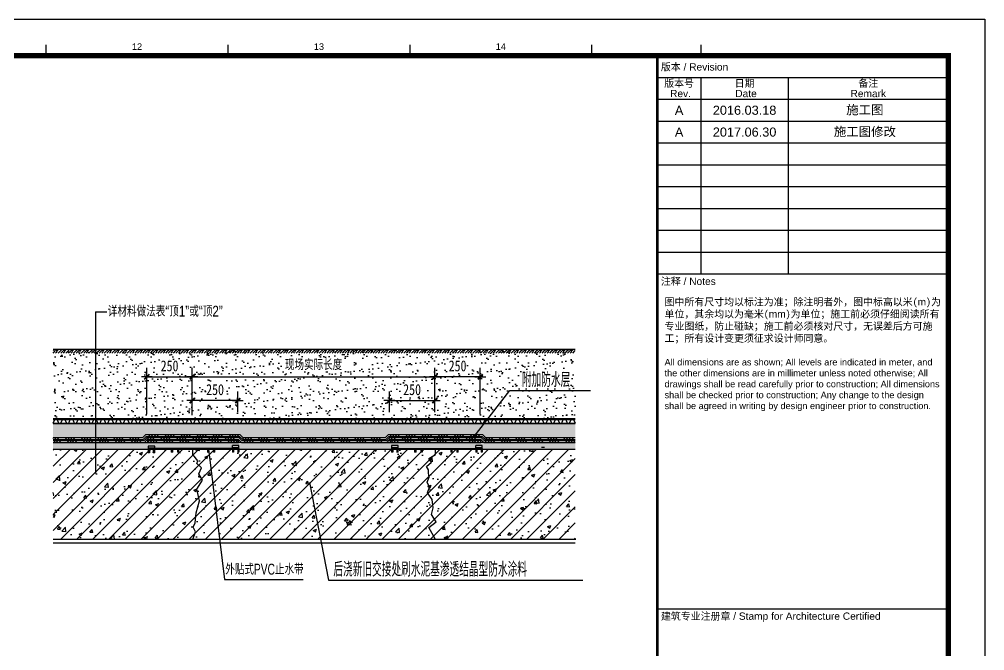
# Model space of a CAD drawing. Extents: x 447078 to 1776277, y 243534 to 519428.
# Drawn here: x 530508 to 535815, y 296332 to 299802 of the extents above; entities that cross this region are included whole.
import ezdxf
from ezdxf.enums import TextEntityAlignment as Align

# ---------------------------------------------------------------- set-up
doc = ezdxf.new("R2010")
doc.units = 0
doc.header["$LTSCALE"] = 1000
doc.header["$MEASUREMENT"] = 0
doc.layers.get('Defpoints').update_dxf_attribs({"color": 2, "lineweight": 15})
for name, color, linetype in [('DETL-THIN', 192, 'Continuous'), ('G-0-XREF', 2, 'Continuous'), ('GNRL-ANNO-DIMS', 3, 'Continuous'), ('HATH', 8, 'Continuous'), ('PUB-TEXT', 7, 'Continuous'), ('WALL-HATH', 251, 'Continuous'), ('WALL-SHER', 210, 'Continuous'), ('图框CCDI_B0GA1+0.00$0$G-ANNO-TEXT', 33, 'Continuous'), ('图框CCDI_B0GA1+0.00$0$G-BORD', 3, 'Continuous')]:
    doc.layers.add(name, color=color, linetype=linetype)
doc.styles.add('DIM_FONT', font='txt', dxfattribs={"width": 0.8})
doc.styles.add('ZJDZ', font='zjdz-s.shx', dxfattribs={"width": 0.7, "bigfont": 'zjdz.shx'})
doc.styles.add('图框CCDI_B0GA1+0.00$0$CCDI_T_G01', font='arial.ttf')
doc.styles.add('图框CCDI_B0GA1+0.00$0$Standard', font='txt')
doc.dimstyles.new('AXIS20', dxfattribs={"dimscale": 0.2, "dimtxt": 300, "dimasz": 1, "dimexe": 250, "dimexo": 300, "dimgap": 150, "dimtad": 1, "dimdec": 0, "dimzin": 0, "dimdsep": 46, "dimtxsty": 'DIM_FONT', "dimblk": '_DIMX', "dimblk1": '_DIMX', "dimblk2": '_DIMX', "dimcen": 0.09, "dimse1": 1, "dimse2": 1, "dimclrt": 7, "dimadec": 0, "dimazin": 0, "dimtfac": 1, "dimtdec": 0, "dimtix": 1, "dimtmove": 2, "dimatfit": 3, "dimldrblk": '_DIMX', "dimfxl": 1, "dimtolj": 1, "dimtzin": 0, "dimarcsym": 0})

# ---------------------------------------------------------------- blocks, each defined once
blk = doc.blocks.new('图框CCDI_B0GA1+0.00')
at = {"layer": '图框CCDI_B0GA1+0.00$0$G-BORD'}
blk.add_lwpolyline([(0, 59400), (84100, 59400), (84100, 0), (0, 0)], close=True, dxfattribs=at)
for points, const_width in [([(58300, 58400), (58300, 58700)], 35), ([(63300, 58400), (63300, 58700)], 35), ([(68300, 58400), (68300, 58700)], 35), ([(73300, 58400), (73300, 58700)], 35), ([(76300, 58400), (76300, 58700)], 35), ([(75100, 1000), (75100, 58400)], 70), ([(75100, 57800), (83100, 57800)], 35), ([(76300, 52400), (76300, 57800)], 35), ([(78700, 52400), (78700, 57800)], 35), ([(75100, 57200), (83100, 57200)], 35), ([(75100, 56600), (83100, 56600)], 35), ([(75100, 56000), (83100, 56000)], 35), ([(75100, 55400), (83100, 55400)], 35), ([(75100, 54800), (83100, 54800)], 35), ([(75100, 54200), (83100, 54200)], 35), ([(75100, 53600), (83100, 53600)], 35), ([(75100, 53000), (83100, 53000)], 35), ([(75100, 52400), (83100, 52400)], 35), ([(75100, 43200), (83100, 43200)], 35)]:
    blk.add_lwpolyline(points, dxfattribs=dict(at, const_width=const_width))
at = {"layer": '图框CCDI_B0GA1+0.00$0$G-BORD', "const_width": 140}
blk.add_lwpolyline([(3300, 58400), (83100, 58400), (83100, 1000), (3300, 1000)], close=True, dxfattribs=at)
at = {"layer": '图框CCDI_B0GA1+0.00$0$G-ANNO-TEXT', "style": '图框CCDI_B0GA1+0.00$0$CCDI_T_G01'}
for s, p in [('12', (60800, 58650)), ('13', (65800, 58650)), ('14', (70800, 58650))]:
    blk.add_text(s, height=180, dxfattribs=at).set_placement(p, align=Align.MIDDLE_CENTER)
at = {"layer": '图框CCDI_B0GA1+0.00$0$G-ANNO-TEXT'}
for s, insert, char_height, width, attachment_point, style in [('{\\fSimSun|b0|i0|c134|p54;版本} / Revision', (75200, 58080), 200, 7900, 4, '图框CCDI_B0GA1+0.00$0$CCDI_T_G01'), ('{\\fSimSun|b0|i0|c134|p2;施工图}', (80806, 56900), 250, 2400, 5, '图框CCDI_B0GA1+0.00$0$Standard'), ('A', (75700, 56900), 250, 1200, 5, '图框CCDI_B0GA1+0.00$0$CCDI_T_G01'), ('{\\fArial|b0|i0|c0|p34;2016.03.18}', (77500, 56900), 250, 2400, 5, '图框CCDI_B0GA1+0.00$0$Standard'), ('A', (75700, 56300), 250, 1200, 5, '图框CCDI_B0GA1+0.00$0$CCDI_T_G01'), ('{\\fArial|b0|i0|c0|p34;2017.06.30}', (77500, 56300), 250, 2400, 5, '图框CCDI_B0GA1+0.00$0$Standard'), ('{\\fSimSun|b0|i0|c134|p2;施工图修改}', (80806, 56300), 250, 2400, 5, '图框CCDI_B0GA1+0.00$0$Standard'), ('{\\fSimSun|b0|i0|c134|p54;注释} / {\\fArial|b0|i0|c238|p34;Notes}', (75200, 52300), 200, 7900, 1, '图框CCDI_B0GA1+0.00$0$CCDI_T_G01'), ('{\\fSimSun|b0|i0|c134|p54;图中所有尺寸均以标注为准；除注明者外，图中标高以米(\\fArial|b0|i0|c238|p34;m\\fSimSun|b0|i0|c134|p54;)为单位，其余均以为毫米(\\fArial|b0|i0|c238|p34;mm\\fSimSun|b0|i0|c134|p54;)为单位；施工前必须仔细阅读所有专业图纸，防止碰缺；施工前必须核对尺寸，无误差后方可施工；所有设计变更须征求设计师同意。\\P\\fSimSun|b1|i0|c134|p54;\\P\\fArial|b0|i0|c0|p34;\\H0.9x;All dimensions are as shown; All levels are indicated in meter, and the other dimensions are in millimeter unless noted otherwise; All drawings shall be read carefully prior to construction; All dimensions shall be checked prior to construction; Any change to the design shall be agreed in writing by design engineer prior to construction.}', (75300, 51736), 200, 7600, 1, '图框CCDI_B0GA1+0.00$0$CCDI_T_G01'), ('{\\fSimSun|b0|i0|c134|p54;建筑专业注册章} / Stamp for Architecture Certified', (75200, 43100), 200, 7900, 1, '图框CCDI_B0GA1+0.00$0$CCDI_T_G01')]:
    blk.add_mtext(s, dxfattribs=dict(at, insert=insert, char_height=char_height, width=width, attachment_point=attachment_point, style=style))
at = {"layer": '图框CCDI_B0GA1+0.00$0$G-ANNO-TEXT', "char_height": 200, "attachment_point": 5, "line_spacing_factor": 0.84, "style": '图框CCDI_B0GA1+0.00$0$CCDI_T_G01'}
for s, insert, width in [('{\\fSimSun|b0|i0|c134|p54;版本号\\P} Rev.', (75700, 57500), 1200), ('{\\fSimSun|b0|i0|c134|p54;日期\\P} Date', (77500, 57500), 2400), ('{\\fSimSun|b0|i0|c134|p54;备注\\P}Remark', (80900, 57500), 4400)]:
    blk.add_mtext(s, dxfattribs=dict(at, insert=insert, width=width))
blk = doc.blocks.new('_DIMX')
blk.add_line((-150, 0), (150, 0))
at = {"const_width": 50}
blk.add_lwpolyline([(-70, -70), (70, 70)], dxfattribs=at)
blk = doc.blocks.new('*D3610')
at = {"layer": 'Defpoints', "color": 0}
for p in [(532792, 297836.7), (532792, 297598.7), (533042, 297571.6)]:
    blk.add_point(p, dxfattribs=at)
at = {"layer": 'GNRL-ANNO-DIMS', "color": 0, "lineweight": -2}
for p, q in [((532792, 297658.7), (532792, 297886.7)), ((533042, 297631.6), (533042, 297886.7)), ((533041.8, 297836.7), (532792.2, 297836.7))]:
    blk.add_line(p, q, dxfattribs=at)
at = {"layer": 'GNRL-ANNO-DIMS', "color": 0, "lineweight": -2, "xscale": 0.2, "yscale": 0.2, "zscale": 0.2, "rotation": 180}
blk.add_blockref('_DIMX', (532792, 297836.7), dxfattribs=at)
at = {"layer": 'GNRL-ANNO-DIMS', "color": 0, "lineweight": -2, "xscale": 0.2, "yscale": 0.2, "zscale": 0.2}
blk.add_blockref('_DIMX', (533042, 297836.7), dxfattribs=at)
at = {"layer": 'GNRL-ANNO-DIMS', "color": 7, "insert": (532917, 297896.7), "char_height": 60, "attachment_point": 5, "style": 'DIM_FONT'}
blk.add_mtext('\\A1;250', dxfattribs=at)
blk = doc.blocks.new('*D3611')
at = {"layer": 'Defpoints', "color": 0}
for p in [(531458.7, 297706.1), (531458.7, 297583.5), (531708.7, 297583.5)]:
    blk.add_point(p, dxfattribs=at)
at = {"layer": 'GNRL-ANNO-DIMS', "color": 0, "lineweight": -2}
for p, q in [((531458.7, 297643.5), (531458.7, 297756.1)), ((531708.7, 297643.5), (531708.7, 297756.1)), ((531708.5, 297706.1), (531458.9, 297706.1))]:
    blk.add_line(p, q, dxfattribs=at)
at = {"layer": 'GNRL-ANNO-DIMS', "color": 0, "lineweight": -2, "xscale": 0.2, "yscale": 0.2, "zscale": 0.2, "rotation": 180}
blk.add_blockref('_DIMX', (531458.7, 297706.1), dxfattribs=at)
at = {"layer": 'GNRL-ANNO-DIMS', "color": 0, "lineweight": -2, "xscale": 0.2, "yscale": 0.2, "zscale": 0.2}
blk.add_blockref('_DIMX', (531708.7, 297706.1), dxfattribs=at)
at = {"layer": 'GNRL-ANNO-DIMS', "color": 7, "insert": (531583.7, 297766.1), "char_height": 60, "attachment_point": 5, "style": 'DIM_FONT'}
blk.add_mtext('\\A1;250', dxfattribs=at)
blk = doc.blocks.new('*D3612')
at = {"layer": 'Defpoints', "color": 0}
for p in [(531458.7, 297836.7), (531458.7, 297598.7), (531208.7, 297571.6)]:
    blk.add_point(p, dxfattribs=at)
at = {"layer": 'GNRL-ANNO-DIMS', "color": 0, "lineweight": -2}
for p, q in [((531208.7, 297631.6), (531208.7, 297886.7)), ((531458.7, 297658.7), (531458.7, 297886.7)), ((531208.9, 297836.7), (531458.5, 297836.7))]:
    blk.add_line(p, q, dxfattribs=at)
at = {"layer": 'GNRL-ANNO-DIMS', "color": 0, "lineweight": -2, "xscale": 0.2, "yscale": 0.2, "zscale": 0.2, "rotation": 180}
blk.add_blockref('_DIMX', (531208.7, 297836.7), dxfattribs=at)
at = {"layer": 'GNRL-ANNO-DIMS', "color": 0, "lineweight": -2, "xscale": 0.2, "yscale": 0.2, "zscale": 0.2}
blk.add_blockref('_DIMX', (531458.7, 297836.7), dxfattribs=at)
at = {"layer": 'GNRL-ANNO-DIMS', "color": 7, "insert": (531333.7, 297896.7), "char_height": 60, "attachment_point": 5, "style": 'DIM_FONT'}
blk.add_mtext('\\A1;250', dxfattribs=at)
blk = doc.blocks.new('*D3613')
at = {"layer": 'Defpoints', "color": 0}
for p in [(532792, 297706.1), (532542, 297583.5), (532792, 297583.5)]:
    blk.add_point(p, dxfattribs=at)
at = {"layer": 'GNRL-ANNO-DIMS', "color": 0, "lineweight": -2}
for p, q in [((532542, 297643.5), (532542, 297756.1)), ((532792, 297643.5), (532792, 297756.1)), ((532542.2, 297706.1), (532791.8, 297706.1))]:
    blk.add_line(p, q, dxfattribs=at)
at = {"layer": 'GNRL-ANNO-DIMS', "color": 0, "lineweight": -2, "xscale": 0.2, "yscale": 0.2, "zscale": 0.2, "rotation": 180}
blk.add_blockref('_DIMX', (532542, 297706.1), dxfattribs=at)
at = {"layer": 'GNRL-ANNO-DIMS', "color": 0, "lineweight": -2, "xscale": 0.2, "yscale": 0.2, "zscale": 0.2}
blk.add_blockref('_DIMX', (532792, 297706.1), dxfattribs=at)
at = {"layer": 'GNRL-ANNO-DIMS', "color": 7, "insert": (532667, 297766.1), "char_height": 60, "attachment_point": 5, "style": 'DIM_FONT'}
blk.add_mtext('\\A1;250', dxfattribs=at)
blk = doc.blocks.new('*D3614')
at = {"layer": 'Defpoints', "color": 0}
for p in [(532792, 297836.7), (532792, 297588.7), (531458.7, 297565.7)]:
    blk.add_point(p, dxfattribs=at)
at = {"layer": 'GNRL-ANNO-DIMS', "color": 0, "lineweight": -2}
for p, q in [((531458.7, 297625.7), (531458.7, 297886.7)), ((532792, 297648.7), (532792, 297886.7)), ((531458.9, 297836.7), (532791.8, 297836.7))]:
    blk.add_line(p, q, dxfattribs=at)
at = {"layer": 'GNRL-ANNO-DIMS', "color": 0, "lineweight": -2, "xscale": 0.2, "yscale": 0.2, "zscale": 0.2, "rotation": 180}
blk.add_blockref('_DIMX', (531458.7, 297836.7), dxfattribs=at)
at = {"layer": 'GNRL-ANNO-DIMS', "color": 0, "lineweight": -2, "xscale": 0.2, "yscale": 0.2, "zscale": 0.2}
blk.add_blockref('_DIMX', (532792, 297836.7), dxfattribs=at)
at = {"layer": 'GNRL-ANNO-DIMS', "color": 7, "insert": (532125.4, 297903.3), "char_height": 60, "attachment_point": 5, "style": 'ZJDZ'}
blk.add_mtext('\\A1;现场实际长度', dxfattribs=at)
blk = doc.blocks.new('$LinePat$自然土壤')
at = {"color": 0}
for p, q in [((0, -90), (71, -19)), ((0, -300), (211, -89)), ((210, -300), (286, -224)), ((420, -300), (630, -90))]:
    blk.add_line(p, q, dxfattribs=at)
for points in [[(0, 0), (630, 0), (168, -45), (462, -45)], [(168, -45), (462, -45), (252, -132), (378, -132)], [(252, -132), (378, -132), (315, -300)]]:
    blk.add_solid(points, dxfattribs=at)

msp = doc.modelspace()

# ---------------------------------------------------------------- hatches: boundary and pattern name
at = {"layer": 'HATH'}
h = msp.add_hatch(dxfattribs=at)
h.set_pattern_fill('ANSI34', color=256, scale=83.333333, style=0)
h.set_pattern_definition([(45, (-1097694.57, -95116.95), (-44.1941738, 44.1941738), []), (45, (-1097679.836, -95116.95), (-44.1941738, 44.1941738), []), (45, (-1097665.105, -95116.95), (-44.1941738, 44.1941738), []), (45, (-1097650.373, -95116.95), (-44.1941738, 44.1941738), [])])
h.paths.add_polyline_path([(533564.3, 297500.9), (533072.4, 297500.9), (533055.9, 297517.6), (532828.6, 297517.6), (532820.3, 297509.3), (533052.4, 297509.3), (533068.9, 297492.6), (533564.3, 297492.6)])
h.paths.add_polyline_path([(532828.6, 297517.6), (532535.1, 297517.6), (532518.5, 297500.9), (531739.1, 297500.9), (531722.5, 297517.6), (531201.8, 297517.6), (531185, 297500.9), (530693.3, 297500.9), (530693.3, 297492.6), (531188.5, 297492.6), (531205.3, 297509.3), (531719, 297509.3), (531735.7, 297492.6), (532521.9, 297492.6), (532538.6, 297509.3), (532820.3, 297509.3)])
h = msp.add_hatch(dxfattribs=at)
h.set_pattern_fill('ANSI34', color=256, scale=83.333333, style=0)
h.set_pattern_definition([(315, (480437.55, 279316.02), (-44.194174, -44.194174), []), (315, (480452.28, 279316.02), (-44.194174, -44.194174), []), (315, (480467.014, 279316.02), (-44.194174, -44.194174), []), (315, (480481.746, 279316.02), (-44.194174, -44.194174), [])])
h.paths.add_polyline_path([(532545.5, 297484.3), (532545.5, 297475.9), (533045.5, 297475.9), (533045.5, 297484.3)], flags=16)
h.paths.add_polyline_path([(531712.1, 297484.3), (531212.1, 297484.3), (531212.1, 297475.9), (531712.1, 297475.9)], flags=16)
h.paths.add_polyline_path([(531712.1, 297492.6), (531728.8, 297475.9), (532528.8, 297475.9), (532545.5, 297492.6), (533045.5, 297492.6), (533062, 297475.9), (533564.3, 297475.9), (533564.3, 297484.3), (533065.5, 297484.3), (533048.9, 297500.9), (532542, 297500.9), (532525.4, 297484.3), (531732.2, 297484.3), (531715.6, 297500.9), (531208.7, 297500.9), (531191.9, 297484.3), (530693.3, 297484.3), (530693.3, 297475.9), (531195.3, 297475.9), (531212.1, 297492.6)])
h = msp.add_hatch(dxfattribs=at)
h.set_pattern_fill('AR-SAND', color=256, scale=33.333333, style=0)
h.set_pattern_definition([(37.5, (475401.7, 315337.495), (-2.09978, 64.22746), [0, -50.666667, 0, -56.666667, 0, -54.166667]), (7.5, (475401.7, 315337.495), (58.99256, 94.07154), [0, -27.333333, 0, -45.666667, 0, -17.5]), (327.5, (475360.7, 315337.495), (103.80473, 0.188635), [0, -16.666667, 0, -60, 0, -78.333333]), (317.5, (475360.7, 315337.495), (100.20422, 29.25585), [0, -8.333333, 0, -39.333333, 0, -45])])
h.paths.add_polyline_path([(533564.3, 297475.9), (533062, 297475.9), (533045.5, 297475.9), (532545.5, 297475.9), (532528.8, 297475.9), (531728.8, 297475.9), (531712.1, 297475.9), (531212.1, 297475.9), (531195.3, 297475.9), (530693.3, 297475.9), (530693.3, 297442.6), (533564.3, 297442.6)])
h = msp.add_hatch(color=256, dxfattribs=at)
h.paths.add_polyline_path([(531215.3, 297459.6), (531215.3, 297442.6), (531252.2, 297442.6), (531252.2, 297459.6)])
h.paths.add_polyline_path([(531679.6, 297459.6), (531679.6, 297442.6), (531714.6, 297442.6), (531714.6, 297459.6)])
for points in [[(531215.3, 297439.5), (531252.2, 297439.5), (531252.2, 297448.7), (531215.3, 297448.7)], [(531679.6, 297442.6), (531714.6, 297442.6), (531714.6, 297451.8), (531679.6, 297451.8)], [(532553.3, 297442.3), (532590.1, 297442.3), (532590.1, 297451.5), (532553.3, 297451.5)], [(533017.5, 297442.3), (533052.5, 297442.3), (533052.5, 297451.5), (533017.5, 297451.5)]]:
    msp.add_hatch(color=256, dxfattribs=at).paths.add_polyline_path(points)
h = msp.add_hatch(color=256, dxfattribs=at)
h.paths.add_polyline_path([(532553.3, 297459.2), (532553.3, 297442.3), (532590.1, 297442.3), (532590.1, 297459.2)])
h.paths.add_polyline_path([(533017.5, 297459.2), (533017.5, 297442.3), (533052.5, 297442.3), (533052.5, 297459.2)])
at = {"layer": 'WALL-HATH'}
h = msp.add_hatch(dxfattribs=at)
h.set_pattern_fill('AR-SAND', color=256, scale=30, style=0)
h.set_pattern_definition([(37.5, (146189.86, 386514.93), (-2.400047, 73.411986), [0, -57.912, 0, -64.77, 0, -61.9125]), (7.5, (146189.86, 386514.93), (67.428492, 107.523765), [0, -31.242, 0, -52.197, 0, -20.0025]), (327.5, (146142.996, 386514.93), (118.648856, 0.215578), [0, -19.05, 0, -68.58, 0, -89.535]), (317.5, (146143, 386514.93), (114.533468, 33.439398), [0, -9.525, 0, -44.958, 0, -51.435])])
h.paths.add_polyline_path([(530699.4, 297986.6), (530693.3, 297980.6), (530693.3, 297607.6), (533564.3, 297607.6), (533564.3, 297986.6)])
h = msp.add_hatch(dxfattribs=at)
h.set_pattern_fill('混凝土', color=256, scale=10, style=0)
h.set_pattern_definition([(50, (146189.86, 386514.93), (71.726018, -6.2752135), [7.5, -82.5]), (355, (146189.86, 386514.93), (-13.875133, 75.219213), [6, -66]), (100.4514, (146195.836, 386514.41), (57.850938, 68.943954), [6.374019, -70.114211]), (46.1842, (146189.86, 386534.93), (106.724105, -16.551901), [11.25, -123.75]), (96.6356, (146198.75, 386533.55), (93.46627, 97.411787), [9.56103, -105.1713]), (351.1842, (146189.86, 386534.93), (93.466195, 97.41186), [9, -99]), (21, (146199.86, 386529.93), (59.690705, -40.261889), [7.5, -82.5]), (326, (146199.86, 386529.93), (24.331533, 72.515005), [6, -66]), (71.4514, (146204.83, 386526.58), (84.022263, 32.25305), [6.374019, -70.114211]), (37.5, (146189.86, 386514.933), (1.2159855, 33.2893854), [0, -65.2, 0, -67, 0, -66.25]), (7.5, (146189.86, 386514.933), (26.3069537, 39.4411712), [0, -38.2, 0, -63.7, 0, -25.25]), (327.5, (146167.56, 386514.933), (53.3822436, -2.2554872), [0, -25, 0, -78, 0, -103.5]), (317.5, (146157.56, 386514.933), (58.318617, 10.010498), [0, -32.5, 0, -51.8, 0, -73.5])])
h.paths.add_polyline_path([(532518.5, 297500.9), (532535.1, 297517.6), (533055.9, 297517.6), (533072.4, 297500.9), (533564.3, 297500.9), (533564.3, 297577.6), (530693.3, 297577.6), (530693.3, 297500.9), (531185, 297500.9), (531201.8, 297517.6), (531722.5, 297517.6), (531739.1, 297500.9)])
h = msp.add_hatch(dxfattribs=at)
h.set_pattern_fill('钢筋混凝土', color=256, scale=25, style=0)
h.set_pattern_definition([(45, (146189.86, 386514.93), (-44.194174, 44.194174), []), (50, (146189.86, 386514.93), (179.315046, -15.688034), [18.75, -206.25]), (355, (146189.86, 386514.93), (-34.68783, 188.04803), [15, -165]), (100.4514, (146204.8, 386513.63), (144.627345, 172.359886), [15.93505, -175.28553]), (46.1842, (146189.86, 386564.93), (266.81026, -41.37975), [28.125, -309.375]), (96.6356, (146212.1, 386561.48), (233.66568, 243.52947), [23.90257, -262.92825]), (351.1842, (146189.86, 386564.93), (233.66549, 243.52965), [22.5, -247.5]), (21, (146214.86, 386552.43), (149.226763, -100.65472), [18.75, -206.25]), (326, (146214.86, 386552.43), (60.82883, 181.28751), [15, -165]), (71.4514, (146227.3, 386544.04), (210.05566, 80.632624), [15.93505, -175.28553]), (37.5, (146189.86, 386514.93), (3.039964, 83.223463), [0, -163, 0, -167.5, 0, -165.625]), (7.5, (146189.86, 386514.93), (65.767384, 98.602928), [0, -95.5, 0, -159.25, 0, -63.125]), (327.5, (146134.11, 386514.93), (133.455609, -5.638718), [0, -62.5, 0, -195, 0, -258.75]), (317.5, (146109.11, 386514.93), (145.796542, 25.026246), [0, -81.25, 0, -129.5, 0, -183.75])])
h.paths.add_polyline_path([(531499, 297154.5), (531484, 297219.5), (531514, 297269.6), (531494, 297304.6), (531509.4, 297337), (531484, 297359.6), (531489.3, 297375.9), (531462.1, 297409.3), (531462.1, 297440.1), (531383.6, 297440.1), (531383.6, 297425.1), (531384.1, 297425.1), (531384.1, 297422.5), (531376.6, 297422.5), (531376.6, 297425.1), (531377.1, 297425.1), (531377.1, 297440.1), (531350.3, 297440.1), (531350.3, 297425.1), (531350.8, 297425.1), (531350.8, 297422.5), (531342.6, 297422.5), (531342.6, 297425.1), (531343.1, 297425.1), (531343.1, 297440.1), (531251.4, 297440.1), (531251.4, 297422), (531252, 297422), (531252, 297419.5), (531243.7, 297419.5), (531243.7, 297422), (531244.2, 297422), (531244.2, 297440.1), (531223.3, 297440.1), (531223.3, 297422), (531223.8, 297422), (531223.8, 297419.5), (531215.9, 297419.5), (531215.9, 297422), (531216.4, 297422), (531216.4, 297440.1), (530693.3, 297440.1), (530693.3, 296945.1), (531463, 296945.1), (531476.9, 296984.2), (531464.2, 297010), (531474.2, 297034), (531479, 297089.5)])
h.paths.add_polyline_path([(532777.4, 297162.6), (532752.4, 297199), (532762.2, 297230.9), (532750.1, 297258.1), (532761.5, 297285.3), (532757.4, 297308), (532757.8, 297325.4), (532746.2, 297344.5), (532773.8, 297368.5), (532759.6, 297387.2), (532795.5, 297409.3), (532795.5, 297440.1), (532721.5, 297440.1), (532721.5, 297424.7), (532722.1, 297424.7), (532722.1, 297422.2), (532714.6, 297422.2), (532714.6, 297424.7), (532715.1, 297424.7), (532715.1, 297440.1), (532688.2, 297440.1), (532688.2, 297424.7), (532688.7, 297424.7), (532688.7, 297422.2), (532680.5, 297422.2), (532680.5, 297424.7), (532681, 297424.7), (532681, 297440.1), (532589.4, 297440.1), (532589.4, 297424.7), (532589.9, 297424.7), (532589.9, 297422.2), (532581.7, 297422.2), (532581.7, 297424.7), (532582.2, 297424.7), (532582.2, 297440.1), (532561.3, 297440.1), (532561.3, 297424.7), (532561.8, 297424.7), (532561.8, 297422.2), (532553.9, 297422.2), (532553.9, 297424.7), (532554.4, 297424.7), (532554.4, 297440.1), (531714.6, 297440.1), (531714.6, 297425.1), (531715.1, 297425.1), (531715.1, 297422.5), (531708.8, 297422.5), (531708.8, 297425.1), (531709.3, 297425.1), (531709.3, 297440.1), (531685.4, 297440.1), (531685.4, 297425.1), (531685.9, 297425.1), (531685.9, 297422.5), (531679.1, 297422.5), (531679.1, 297425.1), (531679.6, 297425.1), (531679.6, 297440.1), (531581.2, 297440.1), (531581.2, 297425.1), (531581.7, 297425.1), (531581.7, 297422.5), (531574.3, 297422.5), (531574.3, 297425.1), (531574.8, 297425.1), (531574.8, 297440.1), (531547.9, 297440.1), (531547.9, 297425.1), (531548.4, 297425.1), (531548.4, 297422.5), (531541.2, 297422.5), (531541.2, 297425.1), (531541.7, 297425.1), (531541.7, 297440.1), (531462.1, 297440.1), (531462.1, 297409.3), (531489.3, 297375.9), (531484, 297359.6), (531509.4, 297337), (531494, 297304.6), (531514, 297269.6), (531484, 297219.5), (531499, 297154.5), (531479, 297089.5), (531474.2, 297034), (531464.2, 297010), (531476.9, 296984.2), (531463, 296945.1), (532794.1, 296945.1), (532759.2, 297008.2), (532800.1, 297040), (532772.8, 297080.9), (532781.9, 297117.2)])
h.paths.add_polyline_path([(533564.3, 297440.1), (533052.5, 297440.1), (533052.5, 297424.7), (533053, 297424.7), (533053, 297422.2), (533046.7, 297422.2), (533046.7, 297424.7), (533047.2, 297424.7), (533047.2, 297440.1), (533023.3, 297440.1), (533023.3, 297424.7), (533023.8, 297424.7), (533023.8, 297422.2), (533017, 297422.2), (533017, 297424.7), (533017.5, 297424.7), (533017.5, 297440.1), (532919.2, 297440.1), (532919.2, 297424.7), (532919.7, 297424.7), (532919.7, 297422.2), (532912.2, 297422.2), (532912.2, 297424.7), (532912.7, 297424.7), (532912.7, 297440.1), (532885.8, 297440.1), (532885.8, 297424.7), (532886.4, 297424.7), (532886.4, 297422.2), (532879.1, 297422.2), (532879.1, 297424.7), (532879.6, 297424.7), (532879.6, 297440.1), (532795.5, 297440.1), (532795.5, 297409.3), (532759.6, 297387.2), (532773.8, 297368.5), (532746.2, 297344.5), (532757.8, 297325.4), (532757.4, 297308), (532761.5, 297285.3), (532750.1, 297258.1), (532762.2, 297230.9), (532752.4, 297199), (532777.4, 297162.6), (532781.9, 297117.2), (532772.8, 297080.9), (532800.1, 297040), (532759.2, 297008.2), (532794.1, 296945.1), (533564.3, 296945.1)])

# ---------------------------------------------------------------- linework, layer by layer
at = {"layer": 'DETL-THIN'}
for p, q in [((533564.3, 297986.6), (530693.3, 297986.6)), ((533564.3, 297577.6), (530693.3, 297577.6)), ((531191.9, 297484.3), (530693.3, 297484.3)), ((530693.3, 297475.9), (531195.3, 297475.9)), ((531208.7, 297500.9), (531191.9, 297484.3)), ((531195.3, 297475.9), (531212.1, 297492.6)), ((531195.3, 297475.9), (531212.1, 297475.9)), ((531715.6, 297500.9), (531208.7, 297500.9)), ((531212.1, 297492.6), (531712.1, 297492.6)), ((531712.1, 297492.6), (531728.8, 297475.9)), ((531728.8, 297475.9), (531712.1, 297475.9)), ((531732.2, 297484.3), (531715.6, 297500.9)), ((531728.8, 297475.9), (532528.8, 297475.9)), ((532525.4, 297484.3), (531732.2, 297484.3)), ((532528.8, 297475.9), (532545.5, 297475.9)), ((533048.9, 297500.9), (532542, 297500.9)), ((532545.5, 297492.6), (533045.5, 297492.6)), ((533045.5, 297492.6), (533062, 297475.9)), ((533062, 297475.9), (533045.5, 297475.9)), ((533065.5, 297484.3), (533048.9, 297500.9)), ((533062, 297475.9), (533564.3, 297475.9)), ((533564.3, 297484.3), (533065.5, 297484.3)), ((531252.2, 297456.5), (531215.3, 297456.5)), ((531215.3, 297456.5), (531215.3, 297439.5)), ((531215.9, 297422), (531216.4, 297422)), ((531215.9, 297421.1), (531215.9, 297422)), ((531216.4, 297421.1), (531215.9, 297421.1)), ((531216.4, 297439.5), (531216.4, 297422)), ((531216.4, 297421.1), (531216.4, 297419.5)), ((531223.3, 297419.5), (531216.4, 297419.5)), ((531223.3, 297439.5), (531223.3, 297422)), ((531223.8, 297422), (531223.3, 297422)), ((531223.3, 297421.1), (531223.3, 297419.5)), ((531223.3, 297421.1), (531223.8, 297421.1)), ((531223.8, 297421.1), (531223.8, 297422)), ((531243.7, 297422), (531244.2, 297422)), ((531243.7, 297421.1), (531243.7, 297422)), ((531244.2, 297421.1), (531243.7, 297421.1)), ((531244.2, 297439.5), (531244.2, 297422)), ((531244.2, 297421.1), (531244.2, 297419.5)), ((531251.4, 297419.5), (531244.2, 297419.5)), ((531251.4, 297439.5), (531251.4, 297422)), ((531252, 297422), (531251.4, 297422)), ((531251.4, 297421.1), (531252, 297421.1)), ((531251.4, 297421.1), (531251.4, 297419.5)), ((531252, 297421.1), (531252, 297422)), ((531252.2, 297438), (531252.2, 297456.5)), ((531342.6, 297424.2), (531342.6, 297425.1)), ((531342.6, 297425.1), (531343.1, 297425.1)), ((531343.1, 297424.2), (531342.6, 297424.2)), ((531343.1, 297442.6), (531343.1, 297425.1)), ((531343.1, 297424.2), (531343.1, 297422.5)), ((531350.3, 297422.5), (531343.1, 297422.5)), ((531350.8, 297425.1), (531350.3, 297425.1)), ((531350.3, 297424.2), (531350.3, 297422.5)), ((531350.3, 297424.2), (531350.8, 297424.2)), ((531350.8, 297424.2), (531350.8, 297425.1)), ((531376.6, 297425.1), (531377.1, 297425.1)), ((531376.6, 297424.2), (531376.6, 297425.1)), ((531377.1, 297424.2), (531376.6, 297424.2)), ((531377.1, 297442.6), (531377.1, 297425.1)), ((531377.1, 297424.2), (531377.1, 297422.5)), ((531383.6, 297422.5), (531377.1, 297422.5)), ((531383.6, 297442.6), (531383.6, 297425.1)), ((531384.1, 297425.1), (531383.6, 297425.1)), ((531383.6, 297424.2), (531384.1, 297424.2)), ((531383.6, 297424.2), (531383.6, 297422.5)), ((531384.1, 297424.2), (531384.1, 297425.1)), ((531541.2, 297425.1), (531541.7, 297425.1)), ((531541.2, 297424.2), (531541.2, 297425.1)), ((531541.7, 297424.2), (531541.2, 297424.2)), ((531541.7, 297442.6), (531541.7, 297425.1)), ((531541.7, 297424.2), (531541.7, 297422.5)), ((531547.9, 297422.5), (531541.7, 297422.5)), ((531547.9, 297442.6), (531547.9, 297425.1)), ((531548.4, 297425.1), (531547.9, 297425.1)), ((531547.9, 297424.2), (531548.4, 297424.2)), ((531547.9, 297424.2), (531547.9, 297422.5)), ((531548.4, 297424.2), (531548.4, 297425.1)), ((531574.3, 297425.1), (531574.8, 297425.1)), ((531574.3, 297424.2), (531574.3, 297425.1)), ((531574.8, 297424.2), (531574.3, 297424.2)), ((531574.8, 297442.6), (531574.8, 297425.1)), ((531574.8, 297424.2), (531574.8, 297422.5)), ((531581.2, 297422.5), (531574.8, 297422.5)), ((531581.2, 297442.6), (531581.2, 297425.1)), ((531581.7, 297425.1), (531581.2, 297425.1)), ((531581.2, 297424.2), (531581.2, 297422.5)), ((531581.2, 297424.2), (531581.7, 297424.2)), ((531581.7, 297424.2), (531581.7, 297425.1)), ((531679.1, 297425.1), (531679.6, 297425.1)), ((531679.1, 297424.2), (531679.1, 297425.1)), ((531679.6, 297424.2), (531679.1, 297424.2)), ((531714.6, 297459.6), (531679.6, 297459.6)), ((531679.6, 297441.3), (531679.6, 297459.6)), ((531679.6, 297442.6), (531679.6, 297425.1)), ((531679.6, 297424.2), (531679.6, 297422.5)), ((531685.4, 297422.5), (531679.6, 297422.5)), ((531685.4, 297442.6), (531685.4, 297425.1)), ((531685.9, 297425.1), (531685.4, 297425.1)), ((531685.4, 297424.2), (531685.9, 297424.2)), ((531685.4, 297424.2), (531685.4, 297422.5)), ((531685.9, 297424.2), (531685.9, 297425.1)), ((531708.8, 297425.1), (531709.3, 297425.1)), ((531708.8, 297424.2), (531708.8, 297425.1)), ((531709.3, 297424.2), (531708.8, 297424.2)), ((531709.3, 297442.6), (531709.3, 297425.1)), ((531709.3, 297424.2), (531709.3, 297422.5)), ((531714.6, 297422.5), (531709.3, 297422.5)), ((531714.6, 297442.6), (531714.6, 297459.6)), ((531714.6, 297442.6), (531714.6, 297425.1)), ((531715.1, 297425.1), (531714.6, 297425.1)), ((531714.6, 297424.2), (531714.6, 297422.5)), ((531714.6, 297424.2), (531715.1, 297424.2)), ((531715.1, 297424.2), (531715.1, 297425.1)), ((532590.1, 297459.2), (532553.3, 297459.2)), ((532553.3, 297459.2), (532553.3, 297442.3)), ((532553.9, 297424.7), (532554.4, 297424.7)), ((532553.9, 297423.9), (532553.9, 297424.7)), ((532554.4, 297423.9), (532553.9, 297423.9)), ((532554.4, 297442.3), (532554.4, 297424.7)), ((532554.4, 297423.9), (532554.4, 297422.2)), ((532561.3, 297422.2), (532554.4, 297422.2)), ((532561.3, 297442.3), (532561.3, 297424.7)), ((532561.8, 297424.7), (532561.3, 297424.7)), ((532561.3, 297423.9), (532561.3, 297422.2)), ((532561.3, 297423.9), (532561.8, 297423.9)), ((532561.8, 297423.9), (532561.8, 297424.7)), ((532581.7, 297424.7), (532582.2, 297424.7)), ((532581.7, 297423.9), (532581.7, 297424.7)), ((532582.2, 297423.9), (532581.7, 297423.9)), ((532582.2, 297442.3), (532582.2, 297424.7)), ((532582.2, 297423.9), (532582.2, 297422.2)), ((532589.4, 297422.2), (532582.2, 297422.2)), ((532589.4, 297442.3), (532589.4, 297424.7)), ((532589.9, 297424.7), (532589.4, 297424.7)), ((532589.4, 297423.9), (532589.9, 297423.9)), ((532589.4, 297423.9), (532589.4, 297422.2)), ((532589.9, 297423.9), (532589.9, 297424.7)), ((532590.1, 297440.7), (532590.1, 297459.2)), ((532680.5, 297423.9), (532680.5, 297424.7)), ((532680.5, 297424.7), (532681, 297424.7)), ((532681, 297423.9), (532680.5, 297423.9)), ((532681, 297442.3), (532681, 297424.7)), ((532681, 297423.9), (532681, 297422.2)), ((532688.2, 297422.2), (532681, 297422.2)), ((532688.7, 297424.7), (532688.2, 297424.7)), ((532688.2, 297423.9), (532688.2, 297422.2)), ((532688.2, 297423.9), (532688.7, 297423.9)), ((532688.7, 297423.9), (532688.7, 297424.7)), ((532714.6, 297424.7), (532715.1, 297424.7)), ((532714.6, 297423.9), (532714.6, 297424.7)), ((532715.1, 297423.9), (532714.6, 297423.9)), ((532715.1, 297442.3), (532715.1, 297424.7)), ((532715.1, 297423.9), (532715.1, 297422.2)), ((532721.5, 297422.2), (532715.1, 297422.2)), ((532721.5, 297442.3), (532721.5, 297424.7)), ((532722.1, 297424.7), (532721.5, 297424.7)), ((532721.5, 297423.9), (532722.1, 297423.9)), ((532721.5, 297423.9), (532721.5, 297422.2)), ((532722.1, 297423.9), (532722.1, 297424.7)), ((532879.1, 297424.7), (532879.6, 297424.7)), ((532879.1, 297423.9), (532879.1, 297424.7)), ((532879.6, 297423.9), (532879.1, 297423.9)), ((532879.6, 297442.3), (532879.6, 297424.7)), ((532879.6, 297423.9), (532879.6, 297422.2)), ((532885.8, 297422.2), (532879.6, 297422.2)), ((532885.8, 297442.3), (532885.8, 297424.7)), ((532886.4, 297424.7), (532885.8, 297424.7)), ((532885.8, 297423.9), (532886.4, 297423.9)), ((532885.8, 297423.9), (532885.8, 297422.2)), ((532886.4, 297423.9), (532886.4, 297424.7)), ((532912.2, 297424.7), (532912.7, 297424.7)), ((532912.2, 297423.9), (532912.2, 297424.7)), ((532912.7, 297423.9), (532912.2, 297423.9)), ((532912.7, 297442.3), (532912.7, 297424.7)), ((532912.7, 297423.9), (532912.7, 297422.2)), ((532919.2, 297422.2), (532912.7, 297422.2)), ((532919.2, 297442.3), (532919.2, 297424.7)), ((532919.7, 297424.7), (532919.2, 297424.7)), ((532919.2, 297423.9), (532919.2, 297422.2)), ((532919.2, 297423.9), (532919.7, 297423.9)), ((532919.7, 297423.9), (532919.7, 297424.7)), ((533017, 297424.7), (533017.5, 297424.7)), ((533017, 297423.9), (533017, 297424.7)), ((533017.5, 297423.9), (533017, 297423.9)), ((533052.5, 297459.2), (533017.5, 297459.2)), ((533017.5, 297441), (533017.5, 297459.2)), ((533017.5, 297442.3), (533017.5, 297424.7)), ((533017.5, 297423.9), (533017.5, 297422.2)), ((533023.3, 297422.2), (533017.5, 297422.2)), ((533023.3, 297442.3), (533023.3, 297424.7)), ((533023.8, 297424.7), (533023.3, 297424.7)), ((533023.3, 297423.9), (533023.8, 297423.9)), ((533023.3, 297423.9), (533023.3, 297422.2)), ((533023.8, 297423.9), (533023.8, 297424.7)), ((533046.7, 297424.7), (533047.2, 297424.7)), ((533046.7, 297423.9), (533046.7, 297424.7)), ((533047.2, 297423.9), (533046.7, 297423.9)), ((533047.2, 297442.3), (533047.2, 297424.7)), ((533047.2, 297423.9), (533047.2, 297422.2)), ((533052.5, 297422.2), (533047.2, 297422.2)), ((533052.5, 297442.3), (533052.5, 297459.2)), ((533052.5, 297442.3), (533052.5, 297424.7)), ((533053, 297424.7), (533052.5, 297424.7)), ((533052.5, 297423.9), (533052.5, 297422.2)), ((533052.5, 297423.9), (533053, 297423.9)), ((533053, 297423.9), (533053, 297424.7))]:
    msp.add_line(p, q, dxfattribs=at)
for points in [[(530693.3, 297607.6), (533564.3, 297607.6)], [(530693.3, 297602.6), (533564.3, 297602.6)], [(530693.3, 297582.6), (533564.3, 297582.6)], [(533564.3, 297500.9), (533072.4, 297500.9), (533055.9, 297517.6), (532535.1, 297517.6), (532518.5, 297500.9), (531739.1, 297500.9), (531722.5, 297517.6), (531201.8, 297517.6), (531185, 297500.9), (530693.3, 297500.9)], [(530693.3, 297492.6), (531188.5, 297492.6), (531205.3, 297509.3), (531719, 297509.3), (531735.7, 297492.6), (532521.9, 297492.6), (532538.6, 297509.3), (533052.4, 297509.3), (533068.9, 297492.6), (533564.3, 297492.6)], [(531350.3, 297442.6), (531350.3, 297425.1)], [(532688.2, 297442.3), (532688.2, 297424.7)], [(530693.3, 296925.1), (533564.3, 296925.1)]]:
    msp.add_lwpolyline(points, dxfattribs=at)
for points in [[(531712.1, 297484.3), (531212.1, 297484.3), (531212.1, 297475.9), (531712.1, 297475.9), (531712.1, 297484.3)], [(532545.5, 297484.3), (532545.5, 297475.9), (533045.5, 297475.9), (533045.5, 297484.3), (532545.5, 297484.3)]]:
    msp.add_lwpolyline(points, close=True, dxfattribs=at)
at = {"layer": 'DETL-THIN', "const_width": 8.33}
for points in [[(531214.6, 297442.6), (531714.6, 297442.6)], [(532552.5, 297442.3), (533052.5, 297442.3)]]:
    msp.add_lwpolyline(points, dxfattribs=at)
at = {"layer": 'GNRL-ANNO-DIMS'}
msp.add_line((530925.8, 298194.7), (530925.8, 297306.4), dxfattribs=at)
for points in [[(530925.8, 298194.7), (530987.9, 298194.7)], [(532990.5, 297484.3), (533203.9, 297762), (533647.1, 297762)], [(531547.9, 297440.1), (531635.8, 296722.4), (532067.4, 296722.4)], [(532102.8, 297256.8), (532206.8, 296718.7), (533605.7, 296718.7)]]:
    msp.add_lwpolyline(points, dxfattribs=at)
at = {"layer": 'HATH'}
for p, q in [((532542, 297500.9), (532525.4, 297484.3)), ((532528.8, 297475.9), (532545.5, 297492.6)), ((533048.9, 297500.9), (532542, 297500.9)), ((533378.8, 297450.9), (533395.3, 297450.9))]:
    msp.add_line(p, q, dxfattribs=at)
at = {"layer": 'WALL-HATH'}
msp.add_lwpolyline([(530693.3, 297582.6), (530702.1, 297602.6), (530715.1, 297602.6), (530723.8, 297582.6), (530736.4, 297582.6), (530745.1, 297602.6), (530758.1, 297602.6), (530766.8, 297582.6), (530779.4, 297582.6), (530788.1, 297602.6), (530801.1, 297602.6), (530809.8, 297582.6), (530822.4, 297582.6), (530831.1, 297602.6), (530844.1, 297602.6), (530852.9, 297582.6), (530865.4, 297582.6), (530874.2, 297602.6), (530887.2, 297602.6), (530895.9, 297582.6), (530908.4, 297582.6), (530917.2, 297602.6), (530930.2, 297602.6), (530938.9, 297582.6), (530951.5, 297582.6), (530960.2, 297602.6), (530973.2, 297602.6), (530981.9, 297582.6), (530994.5, 297582.6), (531003.2, 297602.6), (531016.2, 297602.6), (531024.9, 297582.6), (531037.5, 297582.6), (531046.2, 297602.6), (531059.2, 297602.6), (531068, 297582.6), (531080.5, 297582.6), (531089.3, 297602.6), (531102.2, 297602.6), (531111, 297582.6), (531123.5, 297582.6), (531132.3, 297602.6), (531145.3, 297602.6), (531154, 297582.6), (531166.6, 297582.6), (531175.3, 297602.6), (531188.3, 297602.6), (531197, 297582.6), (531209.6, 297582.6), (531218.3, 297602.6), (531231.3, 297602.6), (531240, 297582.6), (531252.6, 297582.6), (531261.3, 297602.6), (531274.3, 297602.6), (531283.1, 297582.6), (531295.6, 297582.6), (531304.4, 297602.6), (531317.3, 297602.6), (531326.1, 297582.6), (531338.6, 297582.6), (531347.4, 297602.6), (531360.4, 297602.6), (531369.1, 297582.6), (531381.7, 297582.6), (531390.4, 297602.6), (531403.4, 297602.6), (531412.1, 297582.6), (531424.7, 297582.6), (531433.4, 297602.6), (531446.4, 297602.6), (531455.1, 297582.6), (531467.7, 297582.6), (531476.4, 297602.6), (531489.4, 297602.6), (531498.2, 297582.6), (531510.7, 297582.6), (531519.4, 297602.6), (531532.4, 297602.6), (531541.2, 297582.6), (531553.7, 297582.6), (531562.5, 297602.6), (531575.5, 297602.6), (531584.2, 297582.6), (531596.8, 297582.6), (531605.5, 297602.6), (531618.5, 297602.6), (531627.2, 297582.6), (531639.8, 297582.6), (531648.5, 297602.6), (531661.5, 297602.6), (531670.2, 297582.6), (531682.8, 297582.6), (531691.5, 297602.6), (531704.5, 297602.6), (531713.3, 297582.6), (531725.8, 297582.6), (531734.5, 297602.6), (531747.5, 297602.6), (531756.3, 297582.6), (531768.8, 297582.6), (531777.6, 297602.6), (531790.6, 297602.6), (531799.3, 297582.6), (531811.9, 297582.6), (531820.6, 297602.6), (531833.6, 297602.6), (531842.3, 297582.6), (531854.9, 297582.6), (531863.6, 297602.6), (531876.6, 297602.6), (531885.3, 297582.6), (531897.9, 297582.6), (531906.6, 297602.6), (531919.6, 297602.6), (531928.4, 297582.6), (531940.9, 297582.6), (531949.6, 297602.6), (531962.6, 297602.6), (531971.4, 297582.6), (531983.9, 297582.6), (531992.7, 297602.6), (532005.7, 297602.6), (532014.4, 297582.6), (532026.9, 297582.6), (532035.7, 297602.6), (532048.7, 297602.6), (532057.4, 297582.6), (532070, 297582.6), (532078.7, 297602.6), (532091.7, 297602.6), (532100.4, 297582.6), (532113, 297582.6), (532121.7, 297602.6), (532134.7, 297602.6), (532143.5, 297582.6), (532156, 297582.6), (532164.7, 297602.6), (532177.7, 297602.6), (532186.5, 297582.6), (532199, 297582.6), (532207.8, 297602.6), (532220.8, 297602.6), (532229.5, 297582.6), (532242, 297582.6), (532250.8, 297602.6), (532263.8, 297602.6), (532272.5, 297582.6), (532285.1, 297582.6), (532293.8, 297602.6), (532306.8, 297602.6), (532315.5, 297582.6), (532328.1, 297582.6), (532336.8, 297602.6), (532349.8, 297602.6), (532358.6, 297582.6), (532371.1, 297582.6), (532379.8, 297602.6), (532392.8, 297602.6), (532401.6, 297582.6), (532414.1, 297582.6), (532422.9, 297602.6), (532435.9, 297602.6), (532444.6, 297582.6), (532457.1, 297582.6), (532465.9, 297602.6), (532478.9, 297602.6), (532487.6, 297582.6), (532500.2, 297582.6), (532508.9, 297602.6), (532521.9, 297602.6), (532530.6, 297582.6), (532543.2, 297582.6), (532551.9, 297602.6), (532564.9, 297602.6), (532573.6, 297582.6), (532586.2, 297582.6), (532594.9, 297602.6), (532607.9, 297602.6), (532616.7, 297582.6), (532629.2, 297582.6), (532638, 297602.6), (532651, 297602.6), (532659.7, 297582.6), (532672.2, 297582.6), (532681, 297602.6), (532694, 297602.6), (532702.7, 297582.6), (532715.3, 297582.6), (532724, 297602.6), (532737, 297602.6), (532745.7, 297582.6), (532758.3, 297582.6), (532767, 297602.6), (532780, 297602.6), (532788.7, 297582.6), (532801.3, 297582.6), (532810, 297602.6), (532823, 297602.6), (532831.8, 297582.6), (532844.3, 297582.6), (532853.1, 297602.6), (532866.1, 297602.6), (532874.8, 297582.6), (532887.3, 297582.6), (532896.1, 297602.6), (532909.1, 297602.6), (532917.8, 297582.6), (532930.4, 297582.6), (532939.1, 297602.6), (532952.1, 297602.6), (532960.8, 297582.6), (532973.4, 297582.6), (532982.1, 297602.6), (532995.1, 297602.6), (533003.8, 297582.6), (533016.4, 297582.6), (533025.1, 297602.6), (533038.1, 297602.6), (533046.9, 297582.6), (533059.4, 297582.6), (533068.2, 297602.6), (533081.1, 297602.6), (533089.9, 297582.6), (533102.4, 297582.6), (533111.2, 297602.6), (533124.2, 297602.6), (533132.9, 297582.6), (533145.5, 297582.6), (533154.2, 297602.6), (533167.2, 297602.6), (533175.9, 297582.6), (533188.5, 297582.6), (533197.2, 297602.6), (533210.2, 297602.6), (533218.9, 297582.6), (533231.5, 297582.6), (533240.2, 297602.6), (533253.2, 297602.6), (533262, 297582.6), (533274.5, 297582.6), (533283.2, 297602.6), (533296.2, 297602.6), (533305, 297582.6), (533317.5, 297582.6), (533326.3, 297602.6), (533339.3, 297602.6), (533348, 297582.6), (533360.6, 297582.6), (533369.3, 297602.6), (533382.3, 297602.6), (533391, 297582.6), (533403.6, 297582.6), (533412.3, 297602.6), (533425.3, 297602.6), (533434, 297582.6), (533446.6, 297582.6), (533455.3, 297602.6), (533468.3, 297602.6), (533477.1, 297582.6), (533489.6, 297582.6), (533498.3, 297602.6), (533511.3, 297602.6), (533520.1, 297582.6), (533532.6, 297582.6), (533541.4, 297602.6), (533554.4, 297602.6), (533563.1, 297582.6), (533564.3, 297582.6)], dxfattribs=at)
at = {"layer": 'WALL-SHER'}
for points in [[(530693.3, 297440.1), (533564.3, 297440.1)], [(531462.1, 296942.6), (531476.9, 296984.2), (531464.2, 297010), (531474.2, 297034), (531479, 297089.5), (531499, 297154.5), (531484, 297219.5), (531514, 297269.6), (531494, 297304.6), (531509.4, 297337), (531484, 297359.6), (531489.3, 297375.9), (531462.1, 297409.3), (531462.1, 297442.6)], [(532795.5, 296942.6), (532759.2, 297008.2), (532800.1, 297040), (532772.8, 297080.9), (532781.9, 297117.2), (532777.4, 297162.6), (532752.4, 297199), (532762.2, 297230.9), (532750.1, 297258.1), (532761.5, 297285.3), (532757.4, 297308), (532757.8, 297325.4), (532746.2, 297344.5), (532773.8, 297368.5), (532759.6, 297387.2), (532795.5, 297409.3), (532795.5, 297442.6)], [(530693.3, 296945.1), (533564.3, 296945.1)]]:
    msp.add_lwpolyline(points, dxfattribs=at)

# ---------------------------------------------------------------- block references
at = {"layer": 'G-0-XREF', "xscale": 0.2, "yscale": 0.2, "zscale": 0.2}
msp.add_blockref('图框CCDI_B0GA1+0.00', (518994.8, 287921.6), dxfattribs=at)
at = {"layer": 'WALL-HATH', "xscale": 0.0670147601122153, "yscale": 0.06666666666660603, "zscale": 0.06666666666666667}
for p in [(530693.3, 297986.6), (530735.6, 297986.6), (530777.8, 297986.6), (530820, 297986.6), (530862.2, 297986.6), (530904.4, 297986.6), (530946.7, 297986.6), (530988.9, 297986.6), (531031.1, 297986.6), (531073.3, 297986.6), (531115.5, 297986.6), (531157.8, 297986.6), (531200, 297986.6), (531242.2, 297986.6), (531284.4, 297986.6), (531326.6, 297986.6), (531368.9, 297986.6), (531411.1, 297986.6), (531453.3, 297986.6), (531495.5, 297986.6), (531537.7, 297986.6), (531579.9, 297986.6), (531622.2, 297986.6), (531664.4, 297986.6), (531706.6, 297986.6), (531748.8, 297986.6), (531791, 297986.6), (531833.3, 297986.6), (531875.5, 297986.6), (531917.7, 297986.6), (531959.9, 297986.6), (532002.1, 297986.6), (532044.4, 297986.6), (532086.6, 297986.6), (532128.8, 297986.6), (532171, 297986.6), (532213.2, 297986.6), (532255.5, 297986.6), (532297.7, 297986.6), (532339.9, 297986.6), (532382.1, 297986.6), (532424.3, 297986.6), (532466.6, 297986.6), (532508.8, 297986.6), (532551, 297986.6), (532593.2, 297986.6), (532635.4, 297986.6), (532677.7, 297986.6), (532719.9, 297986.6), (532762.1, 297986.6), (532804.3, 297986.6), (532846.5, 297986.6), (532888.7, 297986.6), (532931, 297986.6), (532973.2, 297986.6), (533015.4, 297986.6), (533057.6, 297986.6), (533099.8, 297986.6), (533142.1, 297986.6), (533184.3, 297986.6), (533226.5, 297986.6), (533268.7, 297986.6), (533310.9, 297986.6), (533353.2, 297986.6), (533395.4, 297986.6), (533437.6, 297986.6), (533479.8, 297986.6), (533522, 297986.6)]:
    msp.add_blockref('$LinePat$自然土壤', p, dxfattribs=at)

# ---------------------------------------------------------------- texts
at = {"color": 0, "style": 'ZJDZ', "width": 0.8}
msp.add_text('详材料做法表“顶1”或“顶2”', height=60, dxfattribs=at).set_placement((530993.8, 298197.4), align=Align.MIDDLE_LEFT)
at = {"layer": 'PUB-TEXT', "style": 'ZJDZ', "width": 0.7}
for s, height, p in [('附加防水层', 80, (533270.7, 297780.3)), ('外贴式PVC止水带', 60, (531640, 296749.7)), ('后浇新旧交接处刷水泥基渗透结晶型防水涂料', 80, (532234.4, 296738.9))]:
    msp.add_text(s, height=height, dxfattribs=at).set_placement(p)

# ---------------------------------------------------------------- dimensions: what is measured, and where the dimension line sits
at = {"layer": 'GNRL-ANNO-DIMS'}
for base, p1, p2, picture, middle in [((531458.7, 297836.7), (531208.7, 297571.6), (531458.7, 297598.7), '*D3612', (531333.7, 297896.7)), ((532792, 297836.7), (533042, 297571.6), (532792, 297598.7), '*D3610', (532917, 297896.7)), ((531458.7, 297706.1), (531708.7, 297583.5), (531458.7, 297583.5), '*D3611', (531583.7, 297766.1)), ((532792, 297706.1), (532542, 297583.5), (532792, 297583.5), '*D3613', (532667, 297766.1))]:
    dim = msp.add_linear_dim(base=base, p1=p1, p2=p2, dimstyle='AXIS20', override={"dimsah": 1, "dimse1": 0, "dimse2": 0}, dxfattribs=at)
    dim.commit()
    dim.dimension.update_dxf_attribs({"geometry": picture, "text_midpoint": middle})
dim = msp.add_linear_dim(base=(532792, 297836.7), p1=(531458.7, 297565.7), p2=(532792, 297588.7), text='现场实际长度', dimstyle='AXIS20', override={"dimtxsty": 'ZJDZ', "dimsah": 1, "dimse1": 0, "dimse2": 0}, dxfattribs=at)
dim.commit()
dim.dimension.update_dxf_attribs({"geometry": '*D3614', "text_midpoint": (532125.4, 297903.3)})

doc.saveas('drawing.dxf')
